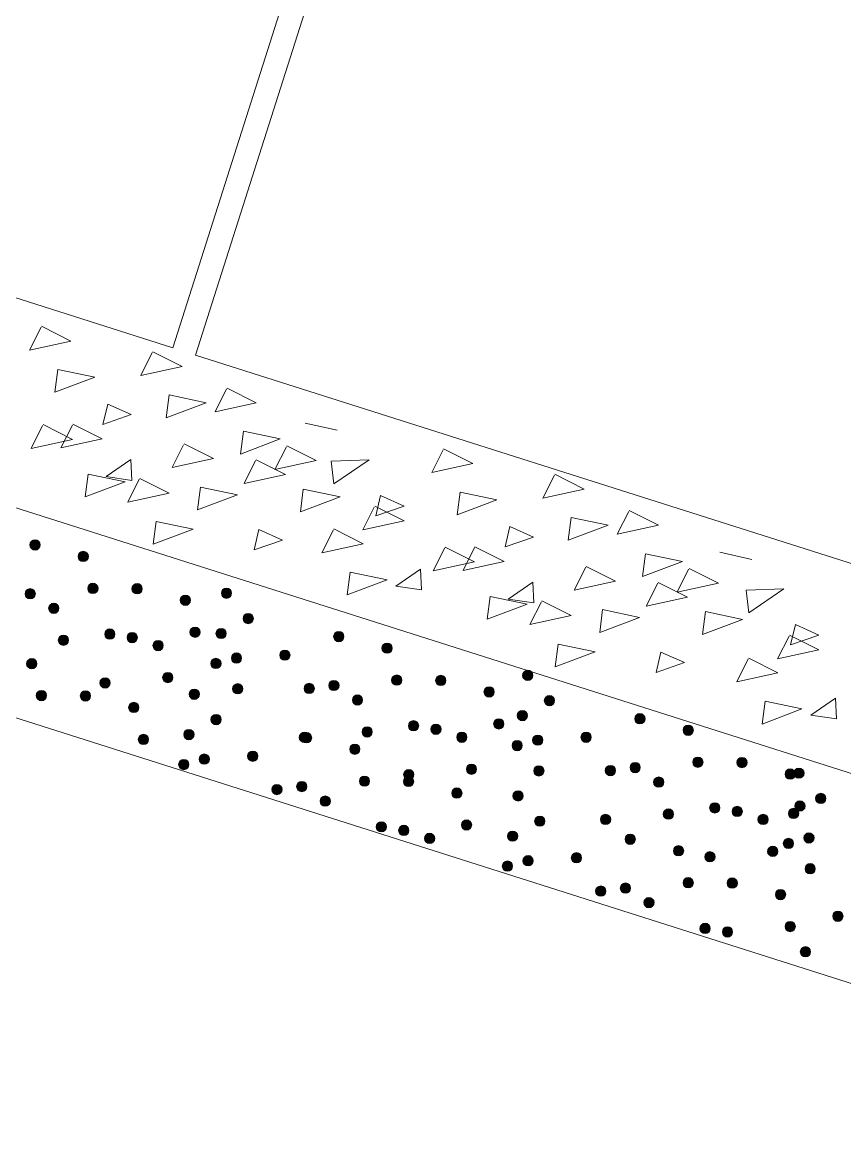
# Model space of a CAD drawing. Header units: inches. Extents: x -885 to 26362, y -28010 to 990.
# Drawn here: x 4302.99 to 4308.04, y -17703.31 to -17696.49 of the extents above; entities that cross this region are included whole.
import ezdxf

# ---------------------------------------------------------------- set-up
doc = ezdxf.new("R2010")
doc.units = ezdxf.units.IN
doc.header["$MEASUREMENT"] = 0
doc.layers.add('LINE', color=7, linetype='Continuous')

msp = doc.modelspace()

# ---------------------------------------------------------------- hatches: boundary and pattern name
at = {"layer": 'LINE', "lineweight": 20, "ltscale": 0.5}
for points in [[(4303.095189, -17699.716574, -1), (4303.035634, -17699.695298, -1)], [(4303.095189, -17699.716574, -1), (4303.035634, -17699.695298, -1)], [(4303.391902, -17699.787457, -1), (4303.332347, -17699.766181, -1)], [(4303.391902, -17699.787457, -1), (4303.332347, -17699.766181, -1)], [(4303.065741, -17700.016884, -1), (4303.006186, -17699.995608, -1)], [(4303.065741, -17700.016884, -1), (4303.006186, -17699.995608, -1)], [(4303.451288, -17699.983661, -1), (4303.391733, -17699.962386, -1)], [(4303.451288, -17699.983661, -1), (4303.391733, -17699.962386, -1)], [(4303.72211, -17699.98565, -1), (4303.662556, -17699.964374, -1)], [(4303.72211, -17699.98565, -1), (4303.662556, -17699.964374, -1)], [(4304.273549, -17700.000354, -1), (4304.210475, -17700.004938, -1)], [(4304.273549, -17700.000354, -1), (4304.210475, -17700.004938, -1)], [(4304.018823, -17700.056533, -1), (4303.959268, -17700.035257, -1)], [(4304.018823, -17700.056533, -1), (4303.959268, -17700.035257, -1)], [(4303.210309, -17700.106023, -1), (4303.150754, -17700.084747, -1)], [(4303.210309, -17700.106023, -1), (4303.150754, -17700.084747, -1)], [(4304.407105, -17700.155872, -1), (4304.34403, -17700.160456, -1)], [(4304.407105, -17700.155872, -1), (4304.34403, -17700.160456, -1)], [(4303.269696, -17700.302227, -1), (4303.210141, -17700.280952, -1)], [(4303.269696, -17700.302227, -1), (4303.210141, -17700.280952, -1)], [(4303.55481, -17700.264211, -1), (4303.495255, -17700.242935, -1)], [(4303.55481, -17700.264211, -1), (4303.495255, -17700.242935, -1)], [(4303.692662, -17700.28596, -1), (4303.633107, -17700.264685, -1)], [(4303.692662, -17700.28596, -1), (4303.633107, -17700.264685, -1)], [(4304.078209, -17700.252738, -1), (4304.018655, -17700.231462, -1)], [(4304.078209, -17700.252738, -1), (4304.018655, -17700.231462, -1)], [(4304.240503, -17700.247894, -1), (4304.177429, -17700.252477, -1)], [(4304.240503, -17700.247894, -1), (4304.177429, -17700.252477, -1)], [(4304.961355, -17700.279904, -1), (4304.9018, -17700.258628, -1)], [(4304.961355, -17700.279904, -1), (4304.9018, -17700.258628, -1)], [(4303.851522, -17700.335094, -1), (4303.791967, -17700.313818, -1)], [(4303.851522, -17700.335094, -1), (4303.791967, -17700.313818, -1)], [(4305.258067, -17700.350787, -1), (4305.198512, -17700.329512, -1)], [(4305.258067, -17700.350787, -1), (4305.198512, -17700.329512, -1)], [(4304.335003, -17700.398639, -1), (4304.271928, -17700.403223, -1)], [(4304.335003, -17700.398639, -1), (4304.271928, -17700.403223, -1)], [(4304.632387, -17700.380843, -1), (4304.569312, -17700.385426, -1)], [(4304.632387, -17700.380843, -1), (4304.569312, -17700.385426, -1)], [(4303.075074, -17700.446163, -1), (4303.015519, -17700.424888, -1)], [(4303.075074, -17700.446163, -1), (4303.015519, -17700.424888, -1)], [(4304.208683, -17700.431991, -1), (4304.145609, -17700.436574, -1)], [(4304.208683, -17700.431991, -1), (4304.145609, -17700.436574, -1)], [(4303.525361, -17700.564521, -1), (4303.465806, -17700.543246, -1)], [(4303.525361, -17700.564521, -1), (4303.465806, -17700.543246, -1)], [(4303.910909, -17700.531298, -1), (4303.851354, -17700.510023, -1)], [(4303.910909, -17700.531298, -1), (4303.851354, -17700.510023, -1)], [(4305.317454, -17700.546992, -1), (4305.257899, -17700.525716, -1)], [(4305.317454, -17700.546992, -1), (4305.257899, -17700.525716, -1)], [(4305.588276, -17700.54898, -1), (4305.528721, -17700.527705, -1)], [(4305.588276, -17700.54898, -1), (4305.528721, -17700.527705, -1)], [(4306.124204, -17700.504867, -1), (4306.061129, -17700.509451, -1)], [(4306.124204, -17700.504867, -1), (4306.061129, -17700.509451, -1)], [(4303.13446, -17700.642368, -1), (4303.074906, -17700.621092, -1)], [(4303.13446, -17700.642368, -1), (4303.074906, -17700.621092, -1)], [(4303.405283, -17700.644356, -1), (4303.345728, -17700.623081, -1)], [(4303.405283, -17700.644356, -1), (4303.345728, -17700.623081, -1)], [(4304.075749, -17700.621371, -1), (4304.012674, -17700.625955, -1)], [(4304.075749, -17700.621371, -1), (4304.012674, -17700.625955, -1)], [(4304.342239, -17700.587509, -1), (4304.279164, -17700.592092, -1)], [(4304.342239, -17700.587509, -1), (4304.279164, -17700.592092, -1)], [(4304.779762, -17700.59847, -1), (4304.720207, -17700.577194, -1)], [(4304.779762, -17700.59847, -1), (4304.720207, -17700.577194, -1)], [(4304.931906, -17700.580214, -1), (4304.872352, -17700.558939, -1)], [(4304.931906, -17700.580214, -1), (4304.872352, -17700.558939, -1)], [(4305.884988, -17700.619864, -1), (4305.825433, -17700.598588, -1)], [(4305.884988, -17700.619864, -1), (4305.825433, -17700.598588, -1)], [(4303.701995, -17700.71524, -1), (4303.64244, -17700.693964, -1)], [(4303.701995, -17700.71524, -1), (4303.64244, -17700.693964, -1)], [(4305.076474, -17700.669353, -1), (4305.01692, -17700.648078, -1)], [(4305.076474, -17700.669353, -1), (4305.01692, -17700.648078, -1)], [(4306.257759, -17700.660385, -1), (4306.194685, -17700.664968, -1)], [(4306.257759, -17700.660385, -1), (4306.194685, -17700.664968, -1)], [(4306.091158, -17700.752406, -1), (4306.028083, -17700.75699, -1)], [(4306.091158, -17700.752406, -1), (4306.028083, -17700.75699, -1)], [(4306.812009, -17700.784417, -1), (4306.752454, -17700.763141, -1)], [(4306.812009, -17700.784417, -1), (4306.752454, -17700.763141, -1)], [(4304.209305, -17700.776889, -1), (4304.14623, -17700.781473, -1)], [(4304.209305, -17700.776889, -1), (4304.14623, -17700.781473, -1)], [(4305.420975, -17700.827541, -1), (4305.36142, -17700.806266, -1)], [(4305.420975, -17700.827541, -1), (4305.36142, -17700.806266, -1)], [(4305.558828, -17700.849291, -1), (4305.499273, -17700.828015, -1)], [(4305.558828, -17700.849291, -1), (4305.499273, -17700.828015, -1)], [(4305.944375, -17700.816068, -1), (4305.88482, -17700.794792, -1)], [(4305.944375, -17700.816068, -1), (4305.88482, -17700.794792, -1)], [(4303.761382, -17700.911444, -1), (4303.701827, -17700.890168, -1)], [(4303.761382, -17700.911444, -1), (4303.701827, -17700.890168, -1)], [(4304.042703, -17700.868911, -1), (4303.979628, -17700.873494, -1)], [(4304.042703, -17700.868911, -1), (4303.979628, -17700.873494, -1)], [(4304.750314, -17700.898781, -1), (4304.690759, -17700.877505, -1)], [(4304.750314, -17700.898781, -1), (4304.690759, -17700.877505, -1)], [(4304.763554, -17700.900921, -1), (4304.704, -17700.879645, -1)], [(4304.763554, -17700.900921, -1), (4304.704, -17700.879645, -1)], [(4305.135861, -17700.865558, -1), (4305.076306, -17700.844282, -1)], [(4305.135861, -17700.865558, -1), (4305.076306, -17700.844282, -1)], [(4305.717687, -17700.898425, -1), (4305.658133, -17700.877149, -1)], [(4305.717687, -17700.898425, -1), (4305.658133, -17700.877149, -1)], [(4306.185658, -17700.903152, -1), (4306.122583, -17700.907735, -1)], [(4306.185658, -17700.903152, -1), (4306.122583, -17700.907735, -1)], [(4306.483041, -17700.885355, -1), (4306.419966, -17700.889939, -1)], [(4306.483041, -17700.885355, -1), (4306.419966, -17700.889939, -1)], [(4307.108721, -17700.8553, -1), (4307.049167, -17700.834024, -1)], [(4307.108721, -17700.8553, -1), (4307.049167, -17700.834024, -1)], [(4305.060267, -17700.971804, -1), (4305.000712, -17700.950528, -1)], [(4305.060267, -17700.971804, -1), (4305.000712, -17700.950528, -1)], [(4306.059338, -17700.936503, -1), (4305.996263, -17700.941087, -1)], [(4306.059338, -17700.936503, -1), (4305.996263, -17700.941087, -1)], [(4304.137203, -17701.019656, -1), (4304.074128, -17701.024239, -1)], [(4304.137203, -17701.019656, -1), (4304.074128, -17701.024239, -1)], [(4304.434586, -17701.00186, -1), (4304.371512, -17701.006443, -1)], [(4304.434586, -17701.00186, -1), (4304.371512, -17701.006443, -1)], [(4307.168108, -17701.051504, -1), (4307.108553, -17701.030229, -1)], [(4307.168108, -17701.051504, -1), (4307.108553, -17701.030229, -1)], [(4307.43893, -17701.053493, -1), (4307.379376, -17701.032217, -1)], [(4307.43893, -17701.053493, -1), (4307.379376, -17701.032217, -1)], [(4304.010883, -17701.053007, -1), (4303.947808, -17701.057591, -1)], [(4304.010883, -17701.053007, -1), (4303.947808, -17701.057591, -1)], [(4305.777074, -17701.094629, -1), (4305.717519, -17701.073353, -1)], [(4305.777074, -17701.094629, -1), (4305.717519, -17701.073353, -1)], [(4306.192893, -17701.092021, -1), (4306.129818, -17701.096605, -1)], [(4306.192893, -17701.092021, -1), (4306.129818, -17701.096605, -1)], [(4306.630417, -17701.102983, -1), (4306.570862, -17701.081707, -1)], [(4306.630417, -17701.102983, -1), (4306.570862, -17701.081707, -1)], [(4306.782561, -17701.084727, -1), (4306.723006, -17701.063451, -1)], [(4306.782561, -17701.084727, -1), (4306.723006, -17701.063451, -1)], [(4307.735643, -17701.124376, -1), (4307.676088, -17701.1031, -1)], [(4307.735643, -17701.124376, -1), (4307.676088, -17701.1031, -1)], [(4307.790767, -17701.105802, -1), (4307.727692, -17701.110386, -1)], [(4307.790767, -17701.105802, -1), (4307.727692, -17701.110386, -1)], [(4305.119653, -17701.168009, -1), (4305.060099, -17701.146733, -1)], [(4305.119653, -17701.168009, -1), (4305.060099, -17701.146733, -1)], [(4305.390476, -17701.169997, -1), (4305.330921, -17701.148721, -1)], [(4305.390476, -17701.169997, -1), (4305.330921, -17701.148721, -1)], [(4305.391527, -17701.127852, -1), (4305.331972, -17701.106576, -1)], [(4305.391527, -17701.127852, -1), (4305.331972, -17701.106576, -1)], [(4306.927129, -17701.173866, -1), (4306.867574, -17701.15259, -1)], [(4306.927129, -17701.173866, -1), (4306.867574, -17701.15259, -1)], [(4304.581962, -17701.219487, -1), (4304.522407, -17701.198211, -1)], [(4304.581962, -17701.219487, -1), (4304.522407, -17701.198211, -1)], [(4304.734106, -17701.201231, -1), (4304.674551, -17701.179956, -1)], [(4304.734106, -17701.201231, -1), (4304.674551, -17701.179956, -1)], [(4305.687188, -17701.24088, -1), (4305.627633, -17701.219605, -1)], [(4305.687188, -17701.24088, -1), (4305.627633, -17701.219605, -1)], [(4306.064589, -17701.245323, -1), (4306.001514, -17701.249907, -1)], [(4306.064589, -17701.245323, -1), (4306.001514, -17701.249907, -1)], [(4304.878674, -17701.29037, -1), (4304.819119, -17701.269095, -1)], [(4304.878674, -17701.29037, -1), (4304.819119, -17701.269095, -1)], [(4307.795029, -17701.32058, -1), (4307.735475, -17701.299305, -1)], [(4307.795029, -17701.32058, -1), (4307.735475, -17701.299305, -1)], [(4307.924322, -17701.26132, -1), (4307.861248, -17701.265904, -1)], [(4307.924322, -17701.26132, -1), (4307.861248, -17701.265904, -1)], [(4306.986516, -17701.37007, -1), (4306.926961, -17701.348795, -1)], [(4306.986516, -17701.37007, -1), (4306.926961, -17701.348795, -1)], [(4307.27163, -17701.332054, -1), (4307.212075, -17701.310778, -1)], [(4307.27163, -17701.332054, -1), (4307.212075, -17701.310778, -1)], [(4307.409482, -17701.353803, -1), (4307.349927, -17701.332528, -1)], [(4307.409482, -17701.353803, -1), (4307.349927, -17701.332528, -1)], [(4307.757721, -17701.353342, -1), (4307.694646, -17701.357925, -1)], [(4307.757721, -17701.353342, -1), (4307.694646, -17701.357925, -1)], [(4305.223175, -17701.448558, -1), (4305.16362, -17701.427282, -1)], [(4305.223175, -17701.448558, -1), (4305.16362, -17701.427282, -1)], [(4305.746575, -17701.437085, -1), (4305.68702, -17701.415809, -1)], [(4305.746575, -17701.437085, -1), (4305.68702, -17701.415809, -1)], [(4306.198144, -17701.400841, -1), (4306.135069, -17701.405425, -1)], [(4306.198144, -17701.400841, -1), (4306.135069, -17701.405425, -1)], [(4306.600968, -17701.403293, -1), (4306.541413, -17701.382017, -1)], [(4306.600968, -17701.403293, -1), (4306.541413, -17701.382017, -1)], [(4307.568342, -17701.402937, -1), (4307.508787, -17701.381661, -1)], [(4307.568342, -17701.402937, -1), (4307.508787, -17701.381661, -1)], [(4305.361027, -17701.470308, -1), (4305.301473, -17701.449032, -1)], [(4305.361027, -17701.470308, -1), (4305.301473, -17701.449032, -1)], [(4305.519887, -17701.519441, -1), (4305.460332, -17701.498166, -1)], [(4305.519887, -17701.519441, -1), (4305.460332, -17701.498166, -1)], [(4306.031543, -17701.492863, -1), (4305.968468, -17701.497446, -1)], [(4306.031543, -17701.492863, -1), (4305.968468, -17701.497446, -1)], [(4306.752394, -17701.524873, -1), (4306.692839, -17701.503597, -1)], [(4306.752394, -17701.524873, -1), (4306.692839, -17701.503597, -1)], [(4307.852221, -17701.504087, -1), (4307.789146, -17701.50867, -1)], [(4307.852221, -17701.504087, -1), (4307.789146, -17701.50867, -1)], [(4307.049106, -17701.595756, -1), (4306.989551, -17701.574481, -1)], [(4307.049106, -17701.595756, -1), (4306.989551, -17701.574481, -1)], [(4307.627729, -17701.599141, -1), (4307.568174, -17701.577866, -1)], [(4307.627729, -17701.599141, -1), (4307.568174, -17701.577866, -1)], [(4307.725901, -17701.537438, -1), (4307.662826, -17701.542022, -1)], [(4307.725901, -17701.537438, -1), (4307.662826, -17701.542022, -1)], [(4306.126042, -17701.643608, -1), (4306.062968, -17701.648191, -1)], [(4306.126042, -17701.643608, -1), (4306.062968, -17701.648191, -1)], [(4306.423426, -17701.625812, -1), (4306.360351, -17701.630395, -1)], [(4306.423426, -17701.625812, -1), (4306.360351, -17701.630395, -1)], [(4307.242181, -17701.632364, -1), (4307.182626, -17701.611088, -1)], [(4307.242181, -17701.632364, -1), (4307.182626, -17701.611088, -1)], [(4305.999723, -17701.676959, -1), (4305.936648, -17701.681543, -1)], [(4305.999723, -17701.676959, -1), (4305.936648, -17701.681543, -1)], [(4307.859456, -17701.692956, -1), (4307.796382, -17701.69754, -1)], [(4307.859456, -17701.692956, -1), (4307.796382, -17701.69754, -1)], [(4307.108493, -17701.791961, -1), (4307.048938, -17701.770685, -1)], [(4307.108493, -17701.791961, -1), (4307.048938, -17701.770685, -1)], [(4307.379315, -17701.793949, -1), (4307.31976, -17701.772673, -1)], [(4307.379315, -17701.793949, -1), (4307.31976, -17701.772673, -1)], [(4306.570801, -17701.843439, -1), (4306.511247, -17701.822163, -1)], [(4306.570801, -17701.843439, -1), (4306.511247, -17701.822163, -1)], [(4306.722946, -17701.825183, -1), (4306.663391, -17701.803908, -1)], [(4306.722946, -17701.825183, -1), (4306.663391, -17701.803908, -1)], [(4307.676028, -17701.864832, -1), (4307.616473, -17701.843557, -1)], [(4307.676028, -17701.864832, -1), (4307.616473, -17701.843557, -1)], [(4306.867514, -17701.914322, -1), (4306.807959, -17701.893047, -1)], [(4306.867514, -17701.914322, -1), (4306.807959, -17701.893047, -1)], [(4308.030043, -17701.984997, -1), (4307.966968, -17701.989581, -1)], [(4308.030043, -17701.984997, -1), (4307.966968, -17701.989581, -1)], [(4307.212014, -17702.07251, -1), (4307.15246, -17702.051234, -1)], [(4307.212014, -17702.07251, -1), (4307.15246, -17702.051234, -1)], [(4307.735414, -17702.061037, -1), (4307.675859, -17702.039761, -1)], [(4307.735414, -17702.061037, -1), (4307.675859, -17702.039761, -1)], [(4307.349867, -17702.09426, -1), (4307.290312, -17702.072984, -1)], [(4307.349867, -17702.09426, -1), (4307.290312, -17702.072984, -1)], [(4307.828772, -17702.216246, -1), (4307.769217, -17702.19497, -1)], [(4307.828772, -17702.216246, -1), (4307.769217, -17702.19497, -1)]]:
    msp.add_hatch(color=7, dxfattribs=at).paths.add_polyline_path(points)

# ---------------------------------------------------------------- linework, layer by layer
at = {"layer": 'LINE', "color": 7, "lineweight": 20, "ltscale": 0.5}
for p, q in [((4305.154261, -17694.593526), (4303.913083, -17698.495548)), ((4305.154261, -17694.593526), (4303.913083, -17698.495548)), ((4305.292585, -17694.637525), (4304.051407, -17698.539547)), ((4305.292585, -17694.637525), (4304.051407, -17698.539547)), ((4303.913083, -17698.495548), (4298.096384, -17696.645338)), ((4303.913083, -17698.495548), (4298.096384, -17696.645338)), ((4311.303886, -17702.136453), (4294.32261, -17696.73495)), ((4311.303886, -17702.136453), (4294.32261, -17696.73495)), ((4310.942519, -17703.311503), (4293.961243, -17697.909999)), ((4310.942519, -17703.311503), (4293.961243, -17697.909999)), ((4303.102424, -17698.36805), (4303.03167, -17698.508722)), ((4303.102424, -17698.36805), (4303.03167, -17698.508722)), ((4303.285244, -17698.453351), (4303.105095, -17698.36274)), ((4303.285244, -17698.453351), (4303.105095, -17698.36274)), ((4303.03167, -17698.508722), (4303.285244, -17698.453351)), ((4303.03167, -17698.508722), (4303.285244, -17698.453351)), ((4303.785834, -17698.524531), (4303.71508, -17698.665203)), ((4303.785834, -17698.524531), (4303.71508, -17698.665203)), ((4303.968654, -17698.609832), (4303.788505, -17698.519221)), ((4303.968654, -17698.609832), (4303.788505, -17698.519221)), ((4309.770423, -17700.358685), (4304.051407, -17698.539547)), ((4309.770423, -17700.358685), (4304.051407, -17698.539547)), ((4303.187888, -17698.768128), (4303.205715, -17698.628312)), ((4303.187888, -17698.768128), (4303.205715, -17698.628312)), ((4303.205715, -17698.628312), (4303.432668, -17698.675852)), ((4303.205715, -17698.628312), (4303.432668, -17698.675852)), ((4303.71508, -17698.665203), (4303.968654, -17698.609832)), ((4303.71508, -17698.665203), (4303.968654, -17698.609832)), ((4303.432668, -17698.675852), (4303.187888, -17698.768128)), ((4303.432668, -17698.675852), (4303.187888, -17698.768128)), ((4304.242373, -17698.747346), (4304.171619, -17698.888018)), ((4304.242373, -17698.747346), (4304.171619, -17698.888018)), ((4304.425193, -17698.832646), (4304.245044, -17698.742036)), ((4304.425193, -17698.832646), (4304.245044, -17698.742036)), ((4303.871298, -17698.924609), (4303.889125, -17698.784793)), ((4303.871298, -17698.924609), (4303.889125, -17698.784793)), ((4304.116078, -17698.832333), (4303.871298, -17698.924609)), ((4304.116078, -17698.832333), (4303.871298, -17698.924609)), ((4303.889125, -17698.784793), (4304.116078, -17698.832333)), ((4303.889125, -17698.784793), (4304.116078, -17698.832333)), ((4304.171619, -17698.888018), (4304.425193, -17698.832646)), ((4304.171619, -17698.888018), (4304.425193, -17698.832646)), ((4303.482693, -17698.965316), (4303.51187, -17698.840289)), ((4303.482693, -17698.965316), (4303.51187, -17698.840289)), ((4303.51187, -17698.840289), (4303.656805, -17698.905597)), ((4303.51187, -17698.840289), (4303.656805, -17698.905597)), ((4303.295016, -17699.057245), (4303.114867, -17698.966635)), ((4303.295016, -17699.057245), (4303.114867, -17698.966635)), ((4303.295027, -17698.969444), (4303.224273, -17699.110116)), ((4303.295027, -17698.969444), (4303.224273, -17699.110116)), ((4303.477847, -17699.054744), (4303.297698, -17698.964134)), ((4303.477847, -17699.054744), (4303.297698, -17698.964134)), ((4303.656805, -17698.905597), (4303.482693, -17698.965316)), ((4303.656805, -17698.905597), (4303.482693, -17698.965316)), ((4304.921082, -17699.001781), (4304.72448, -17698.956933)), ((4304.921082, -17699.001781), (4304.72448, -17698.956933)), ((4303.112197, -17698.971945), (4303.041442, -17699.112617)), ((4303.112197, -17698.971945), (4303.041442, -17699.112617)), ((4304.327837, -17699.147423), (4304.345664, -17699.007607)), ((4304.327837, -17699.147423), (4304.345664, -17699.007607)), ((4304.345664, -17699.007607), (4304.572617, -17699.055147)), ((4304.345664, -17699.007607), (4304.572617, -17699.055147)), ((4303.041442, -17699.112617), (4303.295016, -17699.057245)), ((4303.041442, -17699.112617), (4303.295016, -17699.057245)), ((4303.224273, -17699.110116), (4303.477847, -17699.054744)), ((4303.224273, -17699.110116), (4303.477847, -17699.054744)), ((4303.978544, -17699.090302), (4303.90779, -17699.230974)), ((4303.978544, -17699.090302), (4303.90779, -17699.230974)), ((4304.161364, -17699.175602), (4303.981215, -17699.084992)), ((4304.161364, -17699.175602), (4303.981215, -17699.084992)), ((4304.572617, -17699.055147), (4304.327837, -17699.147423)), ((4304.572617, -17699.055147), (4304.327837, -17699.147423)), ((4304.610204, -17699.102474), (4304.53945, -17699.243146)), ((4304.610204, -17699.102474), (4304.53945, -17699.243146)), ((4304.793023, -17699.187774), (4304.612875, -17699.097164)), ((4304.793023, -17699.187774), (4304.612875, -17699.097164)), ((4305.573282, -17699.12087), (4305.502527, -17699.261542)), ((4305.573282, -17699.12087), (4305.502527, -17699.261542)), ((4305.756101, -17699.20617), (4305.575953, -17699.11556)), ((4305.756101, -17699.20617), (4305.575953, -17699.11556)), ((4303.50228, -17699.285934), (4303.653931, -17699.181611)), ((4303.50228, -17699.285934), (4303.653931, -17699.181611)), ((4303.653931, -17699.181611), (4303.659436, -17699.309879)), ((4303.653931, -17699.181611), (4303.659436, -17699.309879)), ((4303.90779, -17699.230974), (4304.161364, -17699.175602)), ((4303.90779, -17699.230974), (4304.161364, -17699.175602)), ((4304.420693, -17699.18828), (4304.349939, -17699.328952)), ((4304.420693, -17699.18828), (4304.349939, -17699.328952)), ((4304.603513, -17699.27358), (4304.423364, -17699.18297)), ((4304.603513, -17699.27358), (4304.423364, -17699.18297)), ((4304.53945, -17699.243146), (4304.793023, -17699.187774)), ((4304.53945, -17699.243146), (4304.793023, -17699.187774)), ((4304.885751, -17699.190693), (4305.117486, -17699.182518)), ((4304.885751, -17699.190693), (4305.117486, -17699.182518)), ((4304.901915, -17699.330712), (4304.885751, -17699.190693)), ((4304.901915, -17699.330712), (4304.885751, -17699.190693)), ((4305.117486, -17699.182518), (4304.901915, -17699.330712)), ((4305.117486, -17699.182518), (4304.901915, -17699.330712)), ((4305.502527, -17699.261542), (4305.756101, -17699.20617)), ((4305.502527, -17699.261542), (4305.756101, -17699.20617)), ((4303.373561, -17699.410087), (4303.391388, -17699.27027)), ((4303.373561, -17699.410087), (4303.391388, -17699.27027)), ((4303.391388, -17699.27027), (4303.618341, -17699.31781)), ((4303.391388, -17699.27027), (4303.618341, -17699.31781)), ((4303.659436, -17699.309879), (4303.50228, -17699.285934)), ((4303.659436, -17699.309879), (4303.50228, -17699.285934)), ((4303.705955, -17699.302157), (4303.6352, -17699.442829)), ((4303.705955, -17699.302157), (4303.6352, -17699.442829)), ((4303.888774, -17699.387457), (4303.708626, -17699.296847)), ((4303.888774, -17699.387457), (4303.708626, -17699.296847)), ((4304.349939, -17699.328952), (4304.603513, -17699.27358)), ((4304.349939, -17699.328952), (4304.603513, -17699.27358)), ((4306.256692, -17699.277351), (4306.185937, -17699.418023)), ((4306.256692, -17699.277351), (4306.185937, -17699.418023)), ((4306.439511, -17699.362651), (4306.259363, -17699.27204)), ((4306.439511, -17699.362651), (4306.259363, -17699.27204)), ((4303.618341, -17699.31781), (4303.373561, -17699.410087)), ((4303.618341, -17699.31781), (4303.373561, -17699.410087)), ((4304.064008, -17699.49038), (4304.081835, -17699.350563)), ((4304.064008, -17699.49038), (4304.081835, -17699.350563)), ((4304.081835, -17699.350563), (4304.308788, -17699.398103)), ((4304.081835, -17699.350563), (4304.308788, -17699.398103)), ((4304.695668, -17699.502552), (4304.713494, -17699.362735)), ((4304.695668, -17699.502552), (4304.713494, -17699.362735)), ((4304.713494, -17699.362735), (4304.940448, -17699.410275)), ((4304.713494, -17699.362735), (4304.940448, -17699.410275)), ((4306.185937, -17699.418023), (4306.439511, -17699.362651)), ((4306.185937, -17699.418023), (4306.439511, -17699.362651)), ((4303.6352, -17699.442829), (4303.888774, -17699.387457)), ((4303.6352, -17699.442829), (4303.888774, -17699.387457)), ((4304.308788, -17699.398103), (4304.064008, -17699.49038)), ((4304.308788, -17699.398103), (4304.064008, -17699.49038)), ((4304.940448, -17699.410275), (4304.695668, -17699.502552)), ((4304.940448, -17699.410275), (4304.695668, -17699.502552)), ((4305.158917, -17699.527751), (4305.188094, -17699.402724)), ((4305.158917, -17699.527751), (4305.188094, -17699.402724)), ((4305.188094, -17699.402724), (4305.333029, -17699.468032)), ((4305.188094, -17699.402724), (4305.333029, -17699.468032)), ((4305.658746, -17699.520947), (4305.676572, -17699.381131)), ((4305.658746, -17699.520947), (4305.676572, -17699.381131)), ((4305.903526, -17699.428671), (4305.658746, -17699.520947)), ((4305.903526, -17699.428671), (4305.658746, -17699.520947)), ((4305.676572, -17699.381131), (4305.903526, -17699.428671)), ((4305.676572, -17699.381131), (4305.903526, -17699.428671)), ((4305.149801, -17699.473057), (4305.079046, -17699.613729)), ((4305.149801, -17699.473057), (4305.079046, -17699.613729)), ((4305.33262, -17699.558357), (4305.152472, -17699.467747)), ((4305.33262, -17699.558357), (4305.152472, -17699.467747)), ((4305.333029, -17699.468032), (4305.158917, -17699.527751)), ((4305.333029, -17699.468032), (4305.158917, -17699.527751)), ((4306.713231, -17699.500165), (4306.642476, -17699.640837)), ((4306.713231, -17699.500165), (4306.642476, -17699.640837)), ((4306.89605, -17699.585465), (4306.715902, -17699.494855)), ((4306.89605, -17699.585465), (4306.715902, -17699.494855)), ((4303.791419, -17699.702235), (4303.809245, -17699.562418)), ((4303.791419, -17699.702235), (4303.809245, -17699.562418)), ((4303.809245, -17699.562418), (4304.036199, -17699.609958)), ((4303.809245, -17699.562418), (4304.036199, -17699.609958)), ((4305.079046, -17699.613729), (4305.33262, -17699.558357)), ((4305.079046, -17699.613729), (4305.33262, -17699.558357)), ((4306.342156, -17699.677428), (4306.359982, -17699.537612)), ((4306.342156, -17699.677428), (4306.359982, -17699.537612)), ((4306.359982, -17699.537612), (4306.586936, -17699.585152)), ((4306.359982, -17699.537612), (4306.586936, -17699.585152)), ((4304.036199, -17699.609958), (4303.791419, -17699.702235)), ((4304.036199, -17699.609958), (4303.791419, -17699.702235)), ((4304.411226, -17699.735984), (4304.440403, -17699.610957)), ((4304.411226, -17699.735984), (4304.440403, -17699.610957)), ((4304.440403, -17699.610957), (4304.585337, -17699.676265)), ((4304.440403, -17699.610957), (4304.585337, -17699.676265)), ((4304.89853, -17699.613158), (4304.827776, -17699.75383)), ((4304.89853, -17699.613158), (4304.827776, -17699.75383)), ((4305.08135, -17699.698458), (4304.901201, -17699.607848)), ((4305.08135, -17699.698458), (4304.901201, -17699.607848)), ((4305.953551, -17699.718135), (4305.982728, -17699.593108)), ((4305.953551, -17699.718135), (4305.982728, -17699.593108)), ((4305.982728, -17699.593108), (4306.127662, -17699.658417)), ((4305.982728, -17699.593108), (4306.127662, -17699.658417)), ((4306.586936, -17699.585152), (4306.342156, -17699.677428)), ((4306.586936, -17699.585152), (4306.342156, -17699.677428)), ((4306.642476, -17699.640837), (4306.89605, -17699.585465)), ((4306.642476, -17699.640837), (4306.89605, -17699.585465)), ((4304.585337, -17699.676265), (4304.411226, -17699.735984)), ((4304.585337, -17699.676265), (4304.411226, -17699.735984)), ((4304.827776, -17699.75383), (4305.08135, -17699.698458)), ((4304.827776, -17699.75383), (4305.08135, -17699.698458)), ((4305.765874, -17699.810064), (4305.585725, -17699.719454)), ((4305.765874, -17699.810064), (4305.585725, -17699.719454)), ((4305.948704, -17699.807564), (4305.768556, -17699.716953)), ((4305.948704, -17699.807564), (4305.768556, -17699.716953)), ((4306.127662, -17699.658417), (4305.953551, -17699.718135)), ((4306.127662, -17699.658417), (4305.953551, -17699.718135)), ((4305.583054, -17699.724764), (4305.5123, -17699.865436)), ((4305.583054, -17699.724764), (4305.5123, -17699.865436)), ((4305.765885, -17699.722263), (4305.69513, -17699.862935)), ((4305.765885, -17699.722263), (4305.69513, -17699.862935)), ((4306.798695, -17699.900243), (4306.816521, -17699.760426)), ((4306.798695, -17699.900243), (4306.816521, -17699.760426)), ((4306.816521, -17699.760426), (4307.043475, -17699.807966)), ((4306.816521, -17699.760426), (4307.043475, -17699.807966)), ((4307.470075, -17699.79475), (4307.273472, -17699.749902)), ((4307.470075, -17699.79475), (4307.273472, -17699.749902)), ((4305.282691, -17699.95846), (4305.434342, -17699.854137)), ((4305.282691, -17699.95846), (4305.434342, -17699.854137)), ((4305.434342, -17699.854137), (4305.439846, -17699.982405)), ((4305.434342, -17699.854137), (4305.439846, -17699.982405)), ((4305.5123, -17699.865436), (4305.765874, -17699.810064)), ((4305.5123, -17699.865436), (4305.765874, -17699.810064)), ((4305.69513, -17699.862935), (4305.948704, -17699.807564)), ((4305.69513, -17699.862935), (4305.948704, -17699.807564)), ((4306.449402, -17699.843121), (4306.378647, -17699.983793)), ((4306.449402, -17699.843121), (4306.378647, -17699.983793)), ((4306.632221, -17699.928421), (4306.452073, -17699.837811)), ((4306.632221, -17699.928421), (4306.452073, -17699.837811)), ((4307.043475, -17699.807966), (4306.798695, -17699.900243)), ((4307.043475, -17699.807966), (4306.798695, -17699.900243)), ((4307.081062, -17699.855293), (4307.010307, -17699.995965)), ((4307.081062, -17699.855293), (4307.010307, -17699.995965)), ((4307.263881, -17699.940593), (4307.083732, -17699.849983)), ((4307.263881, -17699.940593), (4307.083732, -17699.849983)), ((4304.983994, -17700.013235), (4305.001821, -17699.873419)), ((4304.983994, -17700.013235), (4305.001821, -17699.873419)), ((4305.228774, -17699.920959), (4304.983994, -17700.013235)), ((4305.228774, -17699.920959), (4304.983994, -17700.013235)), ((4305.001821, -17699.873419), (4305.228774, -17699.920959)), ((4305.001821, -17699.873419), (4305.228774, -17699.920959)), ((4305.439846, -17699.982405), (4305.282691, -17699.95846)), ((4305.439846, -17699.982405), (4305.282691, -17699.95846)), ((4305.973138, -17700.038753), (4306.124789, -17699.93443)), ((4305.973138, -17700.038753), (4306.124789, -17699.93443)), ((4306.124789, -17699.93443), (4306.130293, -17700.062698)), ((4306.124789, -17699.93443), (4306.130293, -17700.062698)), ((4306.378647, -17699.983793), (4306.632221, -17699.928421)), ((4306.378647, -17699.983793), (4306.632221, -17699.928421)), ((4306.891551, -17699.941099), (4306.820796, -17700.081771)), ((4306.891551, -17699.941099), (4306.820796, -17700.081771)), ((4307.07437, -17700.026399), (4306.894222, -17699.935789)), ((4307.07437, -17700.026399), (4306.894222, -17699.935789)), ((4307.010307, -17699.995965), (4307.263881, -17699.940593)), ((4307.010307, -17699.995965), (4307.263881, -17699.940593)), ((4307.434744, -17699.983663), (4307.666479, -17699.975488)), ((4307.434744, -17699.983663), (4307.666479, -17699.975488)), ((4307.450907, -17700.123681), (4307.434744, -17699.983663)), ((4307.450907, -17700.123681), (4307.434744, -17699.983663)), ((4307.666479, -17699.975488), (4307.450907, -17700.123681)), ((4307.666479, -17699.975488), (4307.450907, -17700.123681)), ((4305.844419, -17700.162906), (4305.862245, -17700.02309)), ((4305.844419, -17700.162906), (4305.862245, -17700.02309)), ((4305.862245, -17700.02309), (4306.089199, -17700.070629)), ((4305.862245, -17700.02309), (4306.089199, -17700.070629)), ((4306.130293, -17700.062698), (4305.973138, -17700.038753)), ((4306.130293, -17700.062698), (4305.973138, -17700.038753)), ((4306.176812, -17700.054976), (4306.106058, -17700.195648)), ((4306.176812, -17700.054976), (4306.106058, -17700.195648)), ((4306.359632, -17700.140276), (4306.179483, -17700.049666)), ((4306.359632, -17700.140276), (4306.179483, -17700.049666)), ((4306.820796, -17700.081771), (4307.07437, -17700.026399)), ((4306.820796, -17700.081771), (4307.07437, -17700.026399)), ((4306.089199, -17700.070629), (4305.844419, -17700.162906)), ((4306.089199, -17700.070629), (4305.844419, -17700.162906)), ((4306.534866, -17700.243199), (4306.552692, -17700.103382)), ((4306.534866, -17700.243199), (4306.552692, -17700.103382)), ((4306.552692, -17700.103382), (4306.779646, -17700.150922)), ((4306.552692, -17700.103382), (4306.779646, -17700.150922)), ((4307.166526, -17700.255371), (4307.184352, -17700.115555)), ((4307.166526, -17700.255371), (4307.184352, -17700.115555)), ((4307.184352, -17700.115555), (4307.411306, -17700.163095)), ((4307.184352, -17700.115555), (4307.411306, -17700.163095)), ((4306.106058, -17700.195648), (4306.359632, -17700.140276)), ((4306.106058, -17700.195648), (4306.359632, -17700.140276)), ((4306.779646, -17700.150922), (4306.534866, -17700.243199)), ((4306.779646, -17700.150922), (4306.534866, -17700.243199)), ((4307.411306, -17700.163095), (4307.166526, -17700.255371)), ((4307.411306, -17700.163095), (4307.166526, -17700.255371)), ((4307.707909, -17700.320721), (4307.737086, -17700.195694)), ((4307.707909, -17700.320721), (4307.737086, -17700.195694)), ((4307.737086, -17700.195694), (4307.882021, -17700.261002)), ((4307.737086, -17700.195694), (4307.882021, -17700.261002)), ((4307.881613, -17700.351327), (4307.701464, -17700.260717)), ((4307.881613, -17700.351327), (4307.701464, -17700.260717)), ((4307.882021, -17700.261002), (4307.707909, -17700.320721)), ((4307.882021, -17700.261002), (4307.707909, -17700.320721)), ((4306.262276, -17700.455054), (4306.280103, -17700.315238)), ((4306.262276, -17700.455054), (4306.280103, -17700.315238)), ((4306.280103, -17700.315238), (4306.507056, -17700.362777)), ((4306.280103, -17700.315238), (4306.507056, -17700.362777)), ((4307.698794, -17700.266027), (4307.628039, -17700.406699)), ((4307.698794, -17700.266027), (4307.628039, -17700.406699)), ((4306.507056, -17700.362777), (4306.262276, -17700.455054)), ((4306.507056, -17700.362777), (4306.262276, -17700.455054)), ((4306.882083, -17700.488804), (4306.91126, -17700.363777)), ((4306.882083, -17700.488804), (4306.91126, -17700.363777)), ((4306.91126, -17700.363777), (4307.056195, -17700.429085)), ((4306.91126, -17700.363777), (4307.056195, -17700.429085)), ((4307.630342, -17700.491427), (4307.450194, -17700.400817)), ((4307.630342, -17700.491427), (4307.450194, -17700.400817)), ((4307.628039, -17700.406699), (4307.881613, -17700.351327)), ((4307.628039, -17700.406699), (4307.881613, -17700.351327)), ((4307.056195, -17700.429085), (4306.882083, -17700.488804)), ((4307.056195, -17700.429085), (4306.882083, -17700.488804)), ((4307.447523, -17700.406127), (4307.376768, -17700.546799)), ((4307.447523, -17700.406127), (4307.376768, -17700.546799)), ((4307.376768, -17700.546799), (4307.630342, -17700.491427)), ((4307.376768, -17700.546799), (4307.630342, -17700.491427)), ((4307.532987, -17700.806205), (4307.550813, -17700.666389)), ((4307.532987, -17700.806205), (4307.550813, -17700.666389)), ((4307.550813, -17700.666389), (4307.777767, -17700.713929)), ((4307.550813, -17700.666389), (4307.777767, -17700.713929)), ((4307.831683, -17700.751429), (4307.983334, -17700.647107)), ((4307.831683, -17700.751429), (4307.983334, -17700.647107)), ((4307.983334, -17700.647107), (4307.988839, -17700.775375)), ((4307.983334, -17700.647107), (4307.988839, -17700.775375)), ((4307.777767, -17700.713929), (4307.532987, -17700.806205)), ((4307.777767, -17700.713929), (4307.532987, -17700.806205)), ((4307.988839, -17700.775375), (4307.831683, -17700.751429)), ((4307.988839, -17700.775375), (4307.831683, -17700.751429))]:
    msp.add_line(p, q, dxfattribs=at)
for centre in [(4303.065412, -17699.705936), (4303.065412, -17699.705936), (4303.362124, -17699.776819), (4303.362124, -17699.776819), (4303.035963, -17700.006246), (4303.035963, -17700.006246), (4303.421511, -17699.973023), (4303.421511, -17699.973023), (4303.692333, -17699.975012), (4303.692333, -17699.975012), (4304.242012, -17700.002646), (4304.242012, -17700.002646), (4303.989045, -17700.045895), (4303.989045, -17700.045895), (4303.180532, -17700.095385), (4303.180532, -17700.095385), (4304.375568, -17700.158164), (4304.375568, -17700.158164), (4303.239918, -17700.291589), (4303.239918, -17700.291589), (4303.525032, -17700.253573), (4303.525032, -17700.253573), (4303.662885, -17700.275322), (4303.662885, -17700.275322), (4304.048432, -17700.2421), (4304.048432, -17700.2421), (4304.208966, -17700.250186), (4304.208966, -17700.250186), (4304.931577, -17700.269266), (4304.931577, -17700.269266), (4303.821744, -17700.324456), (4303.821744, -17700.324456), (4305.22829, -17700.34015), (4305.22829, -17700.34015), (4304.303466, -17700.400931), (4304.303466, -17700.400931), (4304.600849, -17700.383134), (4304.600849, -17700.383134), (4303.045296, -17700.435526), (4303.045296, -17700.435526), (4304.177146, -17700.434282), (4304.177146, -17700.434282), (4303.495584, -17700.553883), (4303.495584, -17700.553883), (4303.881131, -17700.520661), (4303.881131, -17700.520661), (4305.287676, -17700.536354), (4305.287676, -17700.536354), (4305.558499, -17700.538342), (4305.558499, -17700.538342), (4306.092666, -17700.507159), (4306.092666, -17700.507159), (4303.104683, -17700.63173), (4303.104683, -17700.63173), (4303.375505, -17700.633718), (4303.375505, -17700.633718), (4304.044212, -17700.623663), (4304.044212, -17700.623663), (4304.310701, -17700.5898), (4304.310701, -17700.5898), (4304.749985, -17700.587832), (4304.749985, -17700.587832), (4304.902129, -17700.569577), (4304.902129, -17700.569577), (4305.855211, -17700.609226), (4305.855211, -17700.609226), (4303.672218, -17700.704602), (4303.672218, -17700.704602), (4305.046697, -17700.658716), (4305.046697, -17700.658716), (4306.226222, -17700.662677), (4306.226222, -17700.662677), (4306.05962, -17700.754698), (4306.05962, -17700.754698), (4306.782232, -17700.773779), (4306.782232, -17700.773779), (4304.177767, -17700.779181), (4304.177767, -17700.779181), (4305.391198, -17700.816903), (4305.391198, -17700.816903), (4305.52905, -17700.838653), (4305.52905, -17700.838653), (4305.914598, -17700.80543), (4305.914598, -17700.80543), (4303.731604, -17700.900806), (4303.731604, -17700.900806), (4304.011166, -17700.871202), (4304.011166, -17700.871202), (4304.720536, -17700.888143), (4304.720536, -17700.888143), (4304.733777, -17700.890283), (4304.733777, -17700.890283), (4305.106084, -17700.85492), (4305.106084, -17700.85492), (4305.68791, -17700.887787), (4305.68791, -17700.887787), (4306.15412, -17700.905443), (4306.15412, -17700.905443), (4306.451504, -17700.887647), (4306.451504, -17700.887647), (4307.078944, -17700.844662), (4307.078944, -17700.844662), (4305.030489, -17700.961166), (4305.030489, -17700.961166), (4306.0278, -17700.938795), (4306.0278, -17700.938795), (4304.105665, -17701.021948), (4304.105665, -17701.021948), (4304.403049, -17701.004151), (4304.403049, -17701.004151), (4307.138331, -17701.040866), (4307.138331, -17701.040866), (4307.409153, -17701.042855), (4307.409153, -17701.042855), (4303.979346, -17701.055299), (4303.979346, -17701.055299), (4305.747297, -17701.083991), (4305.747297, -17701.083991), (4306.161356, -17701.094313), (4306.161356, -17701.094313), (4306.600639, -17701.092345), (4306.600639, -17701.092345), (4306.752783, -17701.074089), (4306.752783, -17701.074089), (4307.705865, -17701.113738), (4307.705865, -17701.113738), (4307.75923, -17701.108094), (4307.75923, -17701.108094), (4305.089876, -17701.157371), (4305.089876, -17701.157371), (4305.360698, -17701.159359), (4305.360698, -17701.159359), (4305.361749, -17701.117214), (4305.361749, -17701.117214), (4306.897351, -17701.163228), (4306.897351, -17701.163228), (4304.552184, -17701.208849), (4304.552184, -17701.208849), (4304.704329, -17701.190593), (4304.704329, -17701.190593), (4305.657411, -17701.230243), (4305.657411, -17701.230243), (4306.033051, -17701.247615), (4306.033051, -17701.247615), (4304.848897, -17701.279732), (4304.848897, -17701.279732), (4307.765252, -17701.309943), (4307.765252, -17701.309943), (4307.892785, -17701.263612), (4307.892785, -17701.263612), (4306.956738, -17701.359432), (4306.956738, -17701.359432), (4307.241852, -17701.321416), (4307.241852, -17701.321416), (4307.379705, -17701.343165), (4307.379705, -17701.343165), (4307.726183, -17701.355633), (4307.726183, -17701.355633), (4305.193397, -17701.43792), (4305.193397, -17701.43792), (4305.716797, -17701.426447), (4305.716797, -17701.426447), (4306.166607, -17701.403133), (4306.166607, -17701.403133), (4306.571191, -17701.392655), (4306.571191, -17701.392655), (4307.538564, -17701.392299), (4307.538564, -17701.392299), (4305.33125, -17701.45967), (4305.33125, -17701.45967), (4305.49011, -17701.508804), (4305.49011, -17701.508804), (4306.000005, -17701.495154), (4306.000005, -17701.495154), (4306.722617, -17701.514235), (4306.722617, -17701.514235), (4307.820683, -17701.506378), (4307.820683, -17701.506378), (4307.019329, -17701.585118), (4307.019329, -17701.585118), (4307.597951, -17701.588504), (4307.597951, -17701.588504), (4307.694363, -17701.53973), (4307.694363, -17701.53973), (4306.094505, -17701.6459), (4306.094505, -17701.6459), (4306.391889, -17701.628103), (4306.391889, -17701.628103), (4307.212404, -17701.621726), (4307.212404, -17701.621726), (4305.968185, -17701.679251), (4305.968185, -17701.679251), (4307.827919, -17701.695248), (4307.827919, -17701.695248), (4307.078716, -17701.781323), (4307.078716, -17701.781323), (4307.349538, -17701.783311), (4307.349538, -17701.783311), (4306.541024, -17701.832801), (4306.541024, -17701.832801), (4306.693168, -17701.814545), (4306.693168, -17701.814545), (4307.64625, -17701.854195), (4307.64625, -17701.854195), (4306.837736, -17701.903684), (4306.837736, -17701.903684), (4307.998506, -17701.987289), (4307.998506, -17701.987289), (4307.182237, -17702.061872), (4307.182237, -17702.061872), (4307.705637, -17702.050399), (4307.705637, -17702.050399), (4307.320089, -17702.083622), (4307.320089, -17702.083622), (4307.798994, -17702.205608), (4307.798994, -17702.205608)]:
    msp.add_circle(centre, 0.031621, dxfattribs=at)

doc.saveas('drawing.dxf')
